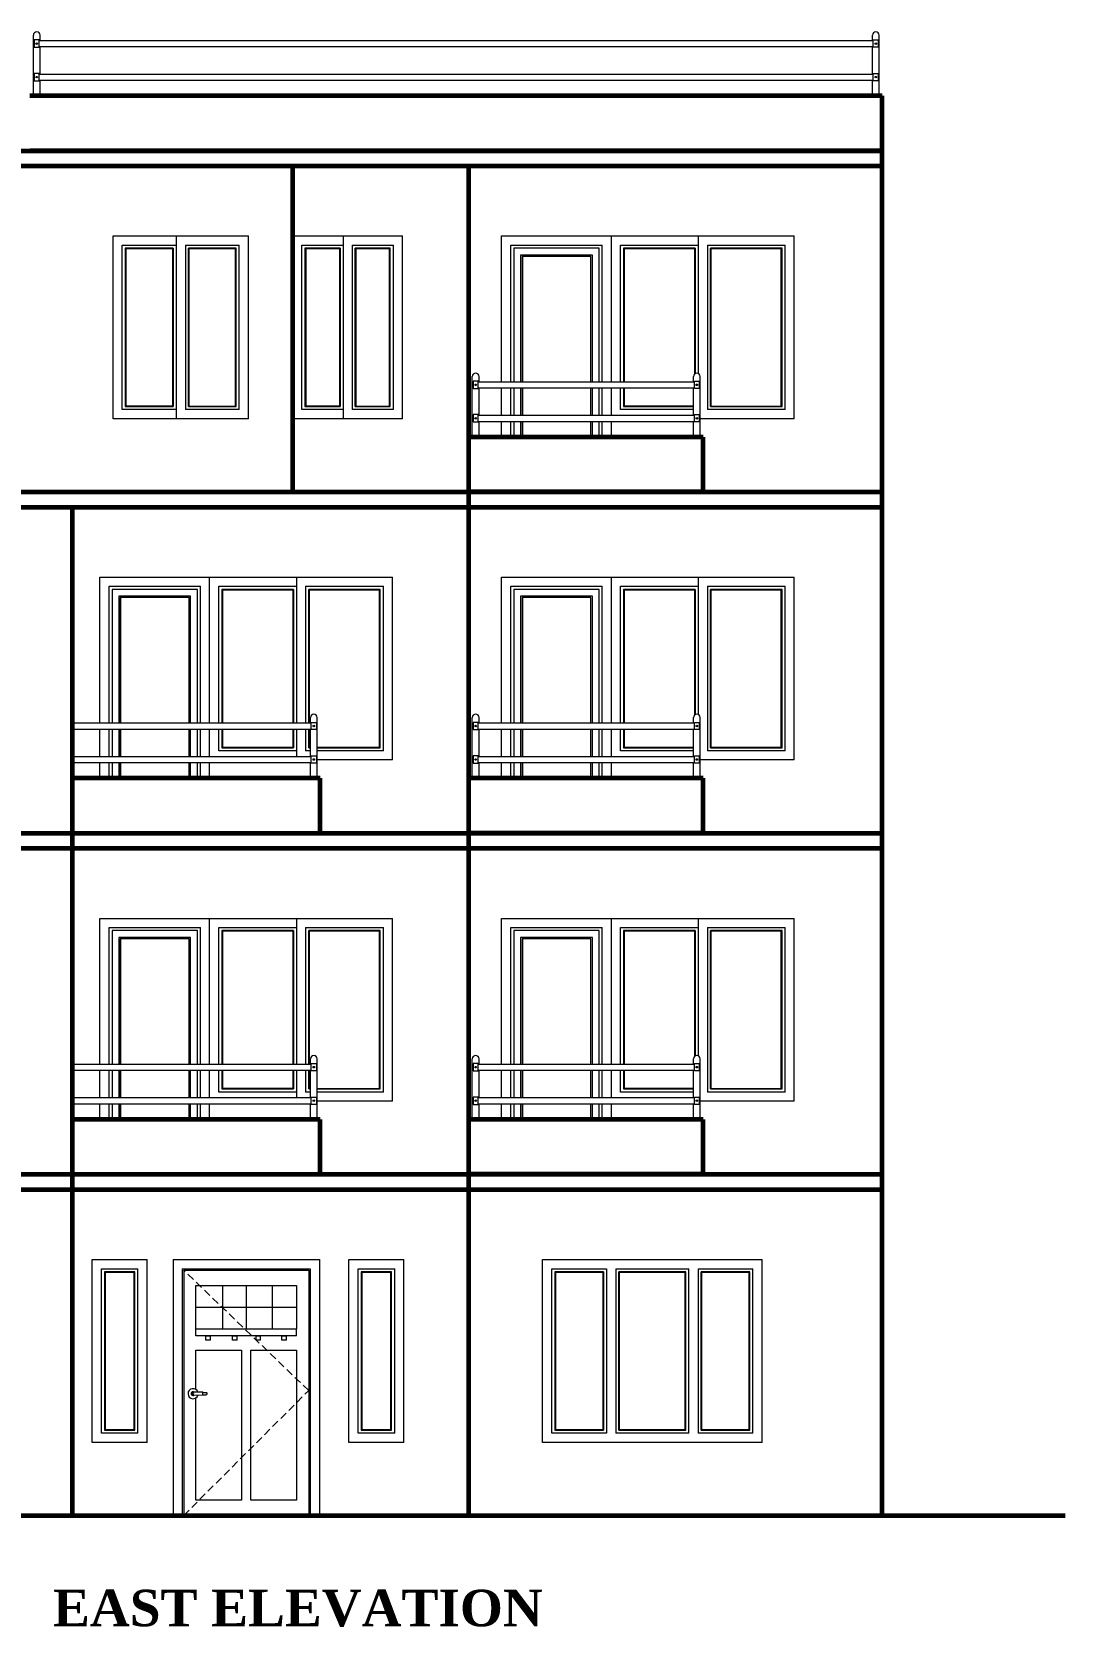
# Model space of a CAD drawing. Header units: inches. Extents: x -4737 to 13205, y 2479 to 13285.
# Drawn here: x -1985 to -1646, y 9848 to 10371 of the extents above; entities that cross this region are included whole.
import ezdxf

# ---------------------------------------------------------------- set-up
doc = ezdxf.new("R2010")
doc.units = ezdxf.units.IN
doc.header["$MEASUREMENT"] = 0
doc.linetypes.add('HIDDEN2', pattern=[0.1875, 0.125, -0.0625])
for name, color, linetype, lineweight in [('ns_DOOR', 31, 'Continuous', 15), ('ns_RAILING', 191, 'Continuous', 15), ('ns_TEXT', 7, 'Continuous', 13), ('ns_WALL', 21, 'Continuous', 60), ('ns_WINDOW', 151, 'Continuous', 15)]:
    doc.layers.add(name, color=color, linetype=linetype, lineweight=lineweight)
doc.layers.add('ns_FADED', color=252, linetype='Continuous', lineweight=13, transparency=0.35)
doc.styles.get("Standard").update_dxf_attribs({"font": 'arial.ttf'})

# ---------------------------------------------------------------- blocks, each defined once
blk = doc.blocks.new('*U47')
at = {"layer": 'ns_DOOR'}
for p, q in [((0, 84), (0, 0)), ((0, 84), (48, 84)), ((48, 84), (48, 0)), ((3, 81), (3, 0)), ((3, 81), (45, 81)), ((3.5, 80.5), (3.5, 0)), ((3.5, 80.5), (44.5, 80.5)), ((44.5, 80.5), (44.5, 0)), ((45, 81), (45, 0)), ((7.5, 75.5), (40.5, 75.5)), ((7.5, 61.24), (7.5, 75.5)), ((16.25, 75.5), (16.25, 61.24)), ((24, 75.5), (24, 61.24)), ((32.5, 75.5), (32.5, 61.24)), ((40.5, 75.5), (40.5, 61.24)), ((7.5, 68.37), (40.5, 68.37)), ((7.5, 61.24), (40.5, 61.24)), ((7.5, 59), (7.5, 61.24)), ((40.5, 59), (7.5, 59)), ((10.75, 59), (12.25, 59)), ((10.75, 57.5), (10.75, 59)), ((12.25, 57.5), (12.25, 59)), ((19.5, 59), (21, 59)), ((19.5, 57.5), (19.5, 59)), ((21, 57.5), (21, 59)), ((27.25, 59), (28.75, 59)), ((27.25, 57.5), (27.25, 59)), ((28.75, 57.5), (28.75, 59)), ((35.75, 59), (37.25, 59)), ((35.75, 57.5), (35.75, 59)), ((37.25, 57.5), (37.25, 59)), ((40.5, 59), (40.5, 61.24)), ((7.5, 54.25), (22.5, 54.25)), ((7.5, 41.36), (7.5, 54.25)), ((12.25, 57.5), (10.75, 57.5)), ((21, 57.5), (19.5, 57.5)), ((22.5, 54.25), (22.5, 5)), ((25.5, 5), (25.5, 54.25)), ((25.5, 54.25), (40.5, 54.25)), ((28.75, 57.5), (27.25, 57.5)), ((37.25, 57.5), (35.75, 57.5)), ((40.5, 54.25), (40.5, 5)), ((7.5, 5), (7.5, 38.59)), ((48, 0), (0, 0)), ((22.5, 5), (7.5, 5)), ((40.5, 5), (25.5, 5))]:
    blk.add_line(p, q, dxfattribs=at)
at = {"layer": 'ns_FADED', "linetype": 'HIDDEN2', "lineweight": 9, "ltscale": 20}
for p, q in [((44.5, 41), (3.5, 80.5)), ((3.5, 0), (44.5, 41))]:
    blk.add_line(p, q, dxfattribs=at)
at = {"layer": 'ns_FADED'}
for p, q in [((9.75, 40.43), (6.56, 40.51)), ((9.75, 40.43), (6.56, 40.51)), ((6.56, 39.49), (9.75, 39.57)), ((9.75, 39.57), (9.75, 40.43)), ((9.75, 39.57), (9.75, 40.43)), ((9.75, 39.57), (9.75, 40.43)), ((11.05, 40.31), (11.05, 39.69)), ((11.05, 40.31), (11.05, 39.69))]:
    blk.add_line(p, q, dxfattribs=at)
for centre, radius, start, end in [((6.58, 39.98), 1.66, 17.2345, 344.5502), ((6.58, 39.98), 1.66, 17.2345, 344.5502), ((6.56, 40), 0.61, 55.4909, 304.5091), ((6.56, 40), 0.61, 55.4909, 304.5091), ((6.56, 40), 0.512, 90, 270), ((6.56, 40), 0.512, 90, 270), ((6.56, 40), 0.3, 90, 174.7657), ((6.56, 40), 0.3, 90, 174.7657), ((6.56, 40), 0.3, 174.7657, 191.6088), ((6.56, 40), 0.3, 174.7657, 270), ((6.56, 40), 0.3, 191.6088, 270), ((6.56, 40), 0.3, 0, 90), ((6.56, 40), 0.3, 0, 90), ((6.56, 40), 0.3, 270, 0), ((6.56, 40), 0.3, 270, 0)]:
    blk.add_arc(centre, radius, start, end, dxfattribs=at)
for points, knots in [([(9.75, 40.43), (9.84, 40.42), (9.99, 40.42), (10.1, 40.42), (10.18, 40.42), (10.23, 40.41), (10.26, 40.41), (10.28, 40.41), (10.3, 40.41), (10.32, 40.41), (10.34, 40.41), (10.36, 40.4), (10.38, 40.4), (10.42, 40.4), (10.45, 40.39), (10.49, 40.38), (10.54, 40.38), (10.59, 40.37), (10.66, 40.36), (10.76, 40.34), (10.86, 40.33), (10.96, 40.32), (11.02, 40.32), (11.05, 40.31)], [0, 0, 0, 0, 0.03125, 0.0625, 0.078125, 0.09375, 0.109375, 0.125, 0.140625, 0.15625, 0.171875, 0.1875, 0.21875, 0.25, 0.3125, 0.375, 0.4375, 0.5, 0.625, 0.75, 0.875, 0.9375, 1, 1, 1, 1]), ([(9.75, 39.57), (9.84, 39.58), (9.95, 39.58), (10.06, 39.58), (10.12, 39.58), (10.17, 39.58), (10.21, 39.58), (10.23, 39.59), (10.24, 39.59), (10.26, 39.59), (10.28, 39.59), (10.3, 39.59), (10.32, 39.59), (10.34, 39.59), (10.36, 39.6), (10.38, 39.6), (10.42, 39.6), (10.45, 39.61), (10.49, 39.62), (10.54, 39.62), (10.58, 39.63), (10.62, 39.64), (10.68, 39.65), (10.79, 39.66), (10.92, 39.68), (11.05, 39.69)], [0, 0, 0, 0, 0.03125, 0.046875, 0.0625, 0.078125, 0.085938, 0.09375, 0.101562, 0.109375, 0.125, 0.140625, 0.15625, 0.171875, 0.1875, 0.21875, 0.25, 0.3125, 0.375, 0.4375, 0.5, 0.5625, 0.625, 0.75, 1, 1, 1, 1])]:
    blk.add_open_spline(points, degree=3, knots=knots, dxfattribs=at)

msp = doc.modelspace()

# ---------------------------------------------------------------- linework, layer by layer
at = {"layer": 'ns_DOOR'}
for p, q in [((-1830.87, 10256.56), (-1830.87, 10304.41)), ((-1830.87, 10304.41), (-1794.87, 10304.41)), ((-1827.87, 10256.56), (-1827.87, 10301.41)), ((-1827.87, 10301.41), (-1797.87, 10301.41)), ((-1798.87, 10300.41), (-1826.87, 10300.41)), ((-1826.87, 10300.41), (-1826.87, 10256.56)), ((-1798.87, 10256.56), (-1798.87, 10300.41)), ((-1797.87, 10256.56), (-1797.87, 10301.41)), ((-1794.87, 10256.56), (-1794.87, 10304.41)), ((-1801.11, 10298.17), (-1824.64, 10298.17)), ((-1824.64, 10298.17), (-1824.64, 10256.56)), ((-1824.64, 10296.59), (-1824.64, 10274.35)), ((-1801.58, 10297.7), (-1824.17, 10297.7)), ((-1824.17, 10297.7), (-1824.17, 10256.56)), ((-1824.05, 10297.58), (-1824.05, 10256.56)), ((-1801.58, 10256.56), (-1801.58, 10297.7)), ((-1801.11, 10256.56), (-1801.11, 10298.17)), ((-1830.87, 10245.57), (-1830.87, 10254.56)), ((-1827.87, 10245.57), (-1827.87, 10254.56)), ((-1826.87, 10254.56), (-1826.87, 10245.57)), ((-1824.64, 10254.56), (-1824.64, 10245.57)), ((-1824.17, 10254.56), (-1824.17, 10245.57)), ((-1824.05, 10254.56), (-1824.05, 10245.57)), ((-1801.58, 10245.57), (-1801.58, 10254.56)), ((-1801.11, 10245.57), (-1801.11, 10254.56)), ((-1798.87, 10245.57), (-1798.87, 10254.56)), ((-1797.87, 10245.57), (-1797.87, 10254.56)), ((-1794.87, 10245.57), (-1794.87, 10254.56)), ((-1830.87, 10238.41), (-1830.87, 10243.57)), ((-1827.87, 10238.41), (-1827.87, 10243.57)), ((-1826.87, 10243.57), (-1826.87, 10238.41)), ((-1824.64, 10243.57), (-1824.64, 10238.41)), ((-1824.17, 10243.57), (-1824.17, 10238.41)), ((-1824.05, 10243.57), (-1824.05, 10238.41)), ((-1801.58, 10238.41), (-1801.58, 10243.57)), ((-1801.11, 10238.41), (-1801.11, 10243.57)), ((-1798.87, 10238.41), (-1798.87, 10243.57)), ((-1797.87, 10238.41), (-1797.87, 10243.57)), ((-1794.87, 10238.41), (-1794.87, 10243.57)), ((-1962.67, 10144.56), (-1962.67, 10192.41)), ((-1962.67, 10192.41), (-1926.67, 10192.41)), ((-1926.67, 10144.56), (-1926.67, 10192.41)), ((-1830.87, 10144.56), (-1830.87, 10192.41)), ((-1830.87, 10192.41), (-1794.87, 10192.41)), ((-1794.87, 10144.56), (-1794.87, 10192.41)), ((-1959.67, 10144.56), (-1959.67, 10189.41)), ((-1959.67, 10189.41), (-1929.67, 10189.41)), ((-1930.67, 10188.41), (-1958.67, 10188.41)), ((-1958.67, 10188.41), (-1958.67, 10144.56)), ((-1932.91, 10186.17), (-1956.44, 10186.17)), ((-1956.44, 10186.17), (-1956.44, 10144.56)), ((-1933.38, 10185.7), (-1955.97, 10185.7)), ((-1955.97, 10185.7), (-1955.97, 10144.56)), ((-1955.85, 10185.58), (-1955.85, 10144.56)), ((-1933.38, 10144.56), (-1933.38, 10185.7)), ((-1932.91, 10144.56), (-1932.91, 10186.17)), ((-1930.67, 10144.56), (-1930.67, 10188.41)), ((-1929.67, 10144.56), (-1929.67, 10189.41)), ((-1827.87, 10144.56), (-1827.87, 10189.41)), ((-1827.87, 10189.41), (-1797.87, 10189.41)), ((-1798.87, 10188.41), (-1826.87, 10188.41)), ((-1826.87, 10188.41), (-1826.87, 10144.56)), ((-1801.11, 10186.17), (-1824.64, 10186.17)), ((-1824.64, 10186.17), (-1824.64, 10144.56)), ((-1801.58, 10185.7), (-1824.17, 10185.7)), ((-1824.17, 10185.7), (-1824.17, 10144.56)), ((-1824.05, 10185.58), (-1824.05, 10144.56)), ((-1801.58, 10144.56), (-1801.58, 10185.7)), ((-1801.11, 10144.56), (-1801.11, 10186.17)), ((-1798.87, 10144.56), (-1798.87, 10188.41)), ((-1797.87, 10144.56), (-1797.87, 10189.41)), ((-1956.44, 10184.59), (-1956.44, 10162.35)), ((-1824.64, 10184.59), (-1824.64, 10162.35)), ((-1962.67, 10133.57), (-1962.67, 10142.56)), ((-1959.67, 10133.57), (-1959.67, 10142.56)), ((-1958.67, 10142.56), (-1958.67, 10133.57)), ((-1956.44, 10142.56), (-1956.44, 10133.57)), ((-1955.97, 10142.56), (-1955.97, 10133.57)), ((-1955.85, 10142.56), (-1955.85, 10133.57)), ((-1933.38, 10133.57), (-1933.38, 10142.56)), ((-1932.91, 10133.57), (-1932.91, 10142.56)), ((-1930.67, 10133.57), (-1930.67, 10142.56)), ((-1929.67, 10133.57), (-1929.67, 10142.56)), ((-1926.67, 10133.57), (-1926.67, 10142.56)), ((-1830.87, 10133.57), (-1830.87, 10142.56)), ((-1827.87, 10133.57), (-1827.87, 10142.56)), ((-1826.87, 10142.56), (-1826.87, 10133.57)), ((-1824.64, 10142.56), (-1824.64, 10133.57)), ((-1824.17, 10142.56), (-1824.17, 10133.57)), ((-1824.05, 10142.56), (-1824.05, 10133.57)), ((-1801.58, 10133.57), (-1801.58, 10142.56)), ((-1801.11, 10133.57), (-1801.11, 10142.56)), ((-1798.87, 10133.57), (-1798.87, 10142.56)), ((-1797.87, 10133.57), (-1797.87, 10142.56)), ((-1794.87, 10133.57), (-1794.87, 10142.56)), ((-1962.67, 10126.41), (-1962.67, 10131.57)), ((-1959.67, 10126.41), (-1959.67, 10131.57)), ((-1958.67, 10131.57), (-1958.67, 10126.41)), ((-1956.44, 10131.57), (-1956.44, 10126.41)), ((-1955.97, 10131.57), (-1955.97, 10126.41)), ((-1955.85, 10131.57), (-1955.85, 10126.41)), ((-1933.38, 10126.41), (-1933.38, 10131.57)), ((-1932.91, 10126.41), (-1932.91, 10131.57)), ((-1930.67, 10126.41), (-1930.67, 10131.57)), ((-1929.67, 10126.41), (-1929.67, 10131.57)), ((-1926.67, 10126.41), (-1926.67, 10131.57)), ((-1830.87, 10126.41), (-1830.87, 10131.57)), ((-1827.87, 10126.41), (-1827.87, 10131.57)), ((-1826.87, 10131.57), (-1826.87, 10126.41)), ((-1824.64, 10131.57), (-1824.64, 10126.41)), ((-1824.17, 10131.57), (-1824.17, 10126.41)), ((-1824.05, 10131.57), (-1824.05, 10126.41)), ((-1801.58, 10126.41), (-1801.58, 10131.57)), ((-1801.11, 10126.41), (-1801.11, 10131.57)), ((-1798.87, 10126.41), (-1798.87, 10131.57)), ((-1797.87, 10126.41), (-1797.87, 10131.57)), ((-1794.87, 10126.41), (-1794.87, 10131.57)), ((-1962.67, 10032.56), (-1962.67, 10080.41)), ((-1962.67, 10080.41), (-1926.67, 10080.41)), ((-1926.67, 10032.56), (-1926.67, 10080.41)), ((-1830.87, 10032.56), (-1830.87, 10080.41)), ((-1830.87, 10080.41), (-1794.87, 10080.41)), ((-1794.87, 10032.56), (-1794.87, 10080.41)), ((-1959.67, 10032.56), (-1959.67, 10077.41)), ((-1959.67, 10077.41), (-1929.67, 10077.41)), ((-1930.67, 10076.41), (-1958.67, 10076.41)), ((-1958.67, 10076.41), (-1958.67, 10032.56)), ((-1930.67, 10032.56), (-1930.67, 10076.41)), ((-1929.67, 10032.56), (-1929.67, 10077.41)), ((-1827.87, 10032.56), (-1827.87, 10077.41)), ((-1827.87, 10077.41), (-1797.87, 10077.41)), ((-1798.87, 10076.41), (-1826.87, 10076.41)), ((-1826.87, 10076.41), (-1826.87, 10032.56)), ((-1798.87, 10032.56), (-1798.87, 10076.41)), ((-1797.87, 10032.56), (-1797.87, 10077.41)), ((-1932.91, 10074.17), (-1956.44, 10074.17)), ((-1956.44, 10074.17), (-1956.44, 10032.56)), ((-1956.44, 10072.59), (-1956.44, 10050.35)), ((-1933.38, 10073.7), (-1955.97, 10073.7)), ((-1955.97, 10073.7), (-1955.97, 10032.56)), ((-1955.85, 10073.58), (-1955.85, 10032.56)), ((-1933.38, 10032.56), (-1933.38, 10073.7)), ((-1932.91, 10032.56), (-1932.91, 10074.17)), ((-1801.11, 10074.17), (-1824.64, 10074.17)), ((-1824.64, 10074.17), (-1824.64, 10032.56)), ((-1824.64, 10072.59), (-1824.64, 10050.35)), ((-1801.58, 10073.7), (-1824.17, 10073.7)), ((-1824.17, 10073.7), (-1824.17, 10032.56)), ((-1824.05, 10073.58), (-1824.05, 10032.56)), ((-1801.58, 10032.56), (-1801.58, 10073.7)), ((-1801.11, 10032.56), (-1801.11, 10074.17)), ((-1962.67, 10021.57), (-1962.67, 10030.56)), ((-1959.67, 10021.57), (-1959.67, 10030.56)), ((-1958.67, 10030.56), (-1958.67, 10021.57)), ((-1956.44, 10030.56), (-1956.44, 10021.57)), ((-1955.97, 10030.56), (-1955.97, 10021.57)), ((-1955.85, 10030.56), (-1955.85, 10021.57)), ((-1933.38, 10021.57), (-1933.38, 10030.56)), ((-1932.91, 10021.57), (-1932.91, 10030.56)), ((-1930.67, 10021.57), (-1930.67, 10030.56)), ((-1929.67, 10021.57), (-1929.67, 10030.56)), ((-1926.67, 10021.57), (-1926.67, 10030.56)), ((-1830.87, 10021.57), (-1830.87, 10030.56)), ((-1827.87, 10021.57), (-1827.87, 10030.56)), ((-1826.87, 10030.56), (-1826.87, 10021.57)), ((-1824.64, 10030.56), (-1824.64, 10021.57)), ((-1824.17, 10030.56), (-1824.17, 10021.57)), ((-1824.05, 10030.56), (-1824.05, 10021.57)), ((-1801.58, 10021.57), (-1801.58, 10030.56)), ((-1801.11, 10021.57), (-1801.11, 10030.56)), ((-1798.87, 10021.57), (-1798.87, 10030.56)), ((-1797.87, 10021.57), (-1797.87, 10030.56)), ((-1794.87, 10021.57), (-1794.87, 10030.56)), ((-1962.67, 10014.41), (-1962.67, 10019.57)), ((-1959.67, 10014.41), (-1959.67, 10019.57)), ((-1958.67, 10019.57), (-1958.67, 10014.41)), ((-1956.44, 10019.57), (-1956.44, 10014.41)), ((-1955.97, 10019.57), (-1955.97, 10014.41)), ((-1955.85, 10019.57), (-1955.85, 10014.41)), ((-1933.38, 10014.41), (-1933.38, 10019.57)), ((-1932.91, 10014.41), (-1932.91, 10019.57)), ((-1930.67, 10014.41), (-1930.67, 10019.57)), ((-1929.67, 10014.41), (-1929.67, 10019.57)), ((-1926.67, 10014.41), (-1926.67, 10019.57)), ((-1830.87, 10014.41), (-1830.87, 10019.57)), ((-1827.87, 10014.41), (-1827.87, 10019.57)), ((-1826.87, 10019.57), (-1826.87, 10014.41)), ((-1824.64, 10019.57), (-1824.64, 10014.41)), ((-1824.17, 10019.57), (-1824.17, 10014.41)), ((-1824.05, 10019.57), (-1824.05, 10014.41)), ((-1801.58, 10014.41), (-1801.58, 10019.57)), ((-1801.11, 10014.41), (-1801.11, 10019.57)), ((-1798.87, 10014.41), (-1798.87, 10019.57)), ((-1797.87, 10014.41), (-1797.87, 10019.57)), ((-1794.87, 10014.41), (-1794.87, 10019.57))]:
    msp.add_line(p, q, dxfattribs=at)
at = {"layer": 'ns_RAILING'}
for p, q in [((-1984.48, 10350.41), (-1984.48, 10370.31)), ((-1982.55, 10368.56), (-1708.95, 10368.56)), ((-1982.28, 10368.56), (-1982.28, 10370.31)), ((-1709.22, 10368.56), (-1709.22, 10370.31)), ((-1707.02, 10350.41), (-1707.02, 10370.31)), ((-1982.55, 10366.56), (-1708.95, 10366.56)), ((-1982.28, 10357.57), (-1982.28, 10366.56)), ((-1709.22, 10357.57), (-1709.22, 10366.56)), ((-1982.55, 10357.57), (-1708.95, 10357.57)), ((-1982.55, 10355.57), (-1708.95, 10355.57)), ((-1982.28, 10350.41), (-1982.28, 10355.57)), ((-1709.22, 10350.41), (-1709.22, 10355.57)), ((-1840.48, 10238.41), (-1840.48, 10258.31)), ((-1838.28, 10256.56), (-1838.28, 10258.31)), ((-1767.93, 10256.56), (-1767.93, 10258.31)), ((-1765.73, 10238.41), (-1765.73, 10258.31)), ((-1838.55, 10256.56), (-1767.65, 10256.56)), ((-1838.55, 10254.56), (-1767.65, 10254.56)), ((-1838.28, 10245.57), (-1838.28, 10254.56)), ((-1767.93, 10245.57), (-1767.93, 10254.56)), ((-1838.55, 10245.57), (-1767.65, 10245.57)), ((-1838.55, 10243.57), (-1767.65, 10243.57)), ((-1838.28, 10238.41), (-1838.28, 10243.57)), ((-1767.93, 10238.41), (-1767.93, 10243.57)), ((-1971.67, 10144.56), (-1893.3, 10144.56)), ((-1893.58, 10144.56), (-1893.58, 10146.31)), ((-1891.38, 10126.41), (-1891.38, 10146.31)), ((-1840.48, 10126.41), (-1840.48, 10146.31)), ((-1838.55, 10144.56), (-1767.65, 10144.56)), ((-1838.28, 10144.56), (-1838.28, 10146.31)), ((-1767.93, 10144.56), (-1767.93, 10146.31)), ((-1765.73, 10126.41), (-1765.73, 10146.31)), ((-1971.67, 10142.56), (-1893.3, 10142.56)), ((-1893.58, 10133.57), (-1893.58, 10142.56)), ((-1838.55, 10142.56), (-1767.65, 10142.56)), ((-1838.28, 10133.57), (-1838.28, 10142.56)), ((-1767.93, 10133.57), (-1767.93, 10142.56)), ((-1971.67, 10133.57), (-1893.3, 10133.57)), ((-1838.55, 10133.57), (-1767.65, 10133.57)), ((-1971.67, 10131.57), (-1893.3, 10131.57)), ((-1893.58, 10126.41), (-1893.58, 10131.57)), ((-1838.55, 10131.57), (-1767.65, 10131.57)), ((-1838.28, 10126.41), (-1838.28, 10131.57)), ((-1767.93, 10126.41), (-1767.93, 10131.57)), ((-1893.58, 10032.56), (-1893.58, 10034.31)), ((-1891.38, 10014.41), (-1891.38, 10034.31)), ((-1840.48, 10014.41), (-1840.48, 10034.31)), ((-1838.28, 10032.56), (-1838.28, 10034.31)), ((-1767.93, 10032.56), (-1767.93, 10034.31)), ((-1765.73, 10014.41), (-1765.73, 10034.31)), ((-1971.67, 10032.56), (-1893.3, 10032.56)), ((-1971.67, 10030.56), (-1893.3, 10030.56)), ((-1893.58, 10021.57), (-1893.58, 10030.56)), ((-1838.55, 10032.56), (-1767.65, 10032.56)), ((-1838.55, 10030.56), (-1767.65, 10030.56)), ((-1838.28, 10021.57), (-1838.28, 10030.56)), ((-1767.93, 10021.57), (-1767.93, 10030.56)), ((-1971.67, 10021.57), (-1893.3, 10021.57)), ((-1971.67, 10019.57), (-1893.3, 10019.57)), ((-1893.58, 10014.41), (-1893.58, 10019.57)), ((-1838.55, 10021.57), (-1767.65, 10021.57)), ((-1838.55, 10019.57), (-1767.65, 10019.57)), ((-1838.28, 10014.41), (-1838.28, 10019.57)), ((-1767.93, 10014.41), (-1767.93, 10019.57))]:
    msp.add_line(p, q, dxfattribs=at)
for points in [[(-1983.38, 10368.76), (-1984.2, 10368.76), (-1984.2, 10366.36), (-1983.38, 10366.36)], [(-1983.38, 10366.36), (-1982.55, 10366.36), (-1982.55, 10368.76), (-1983.38, 10368.76)], [(-1708.12, 10366.36), (-1708.95, 10366.36), (-1708.95, 10368.76), (-1708.12, 10368.76)], [(-1708.12, 10368.76), (-1707.3, 10368.76), (-1707.3, 10366.36), (-1708.12, 10366.36)], [(-1983.38, 10357.77), (-1984.2, 10357.77), (-1984.2, 10355.37), (-1983.38, 10355.37)], [(-1983.38, 10355.37), (-1982.55, 10355.37), (-1982.55, 10357.77), (-1983.38, 10357.77)], [(-1708.12, 10355.37), (-1708.95, 10355.37), (-1708.95, 10357.77), (-1708.12, 10357.77)], [(-1708.12, 10357.77), (-1707.3, 10357.77), (-1707.3, 10355.37), (-1708.12, 10355.37)], [(-1839.38, 10256.76), (-1840.2, 10256.76), (-1840.2, 10254.36), (-1839.38, 10254.36)], [(-1839.38, 10254.36), (-1838.55, 10254.36), (-1838.55, 10256.76), (-1839.38, 10256.76)], [(-1766.83, 10254.36), (-1767.65, 10254.36), (-1767.65, 10256.76), (-1766.83, 10256.76)], [(-1766.83, 10256.76), (-1766.01, 10256.76), (-1766.01, 10254.36), (-1766.83, 10254.36)], [(-1839.38, 10245.77), (-1840.2, 10245.77), (-1840.2, 10243.37), (-1839.38, 10243.37)], [(-1839.38, 10243.37), (-1838.55, 10243.37), (-1838.55, 10245.77), (-1839.38, 10245.77)], [(-1766.83, 10243.37), (-1767.65, 10243.37), (-1767.65, 10245.77), (-1766.83, 10245.77)], [(-1766.83, 10245.77), (-1766.01, 10245.77), (-1766.01, 10243.37), (-1766.83, 10243.37)], [(-1892.48, 10142.36), (-1893.3, 10142.36), (-1893.3, 10144.76), (-1892.48, 10144.76)], [(-1892.48, 10144.76), (-1891.65, 10144.76), (-1891.65, 10142.36), (-1892.48, 10142.36)], [(-1839.38, 10144.76), (-1840.2, 10144.76), (-1840.2, 10142.36), (-1839.38, 10142.36)], [(-1839.38, 10142.36), (-1838.55, 10142.36), (-1838.55, 10144.76), (-1839.38, 10144.76)], [(-1766.83, 10142.36), (-1767.65, 10142.36), (-1767.65, 10144.76), (-1766.83, 10144.76)], [(-1766.83, 10144.76), (-1766.01, 10144.76), (-1766.01, 10142.36), (-1766.83, 10142.36)], [(-1892.48, 10131.37), (-1893.3, 10131.37), (-1893.3, 10133.77), (-1892.48, 10133.77)], [(-1892.48, 10133.77), (-1891.65, 10133.77), (-1891.65, 10131.37), (-1892.48, 10131.37)], [(-1839.38, 10133.77), (-1840.2, 10133.77), (-1840.2, 10131.37), (-1839.38, 10131.37)], [(-1839.38, 10131.37), (-1838.55, 10131.37), (-1838.55, 10133.77), (-1839.38, 10133.77)], [(-1766.83, 10131.37), (-1767.65, 10131.37), (-1767.65, 10133.77), (-1766.83, 10133.77)], [(-1766.83, 10133.77), (-1766.01, 10133.77), (-1766.01, 10131.37), (-1766.83, 10131.37)], [(-1892.48, 10030.36), (-1893.3, 10030.36), (-1893.3, 10032.76), (-1892.48, 10032.76)], [(-1892.48, 10032.76), (-1891.65, 10032.76), (-1891.65, 10030.36), (-1892.48, 10030.36)], [(-1839.38, 10032.76), (-1840.2, 10032.76), (-1840.2, 10030.36), (-1839.38, 10030.36)], [(-1839.38, 10030.36), (-1838.55, 10030.36), (-1838.55, 10032.76), (-1839.38, 10032.76)], [(-1766.83, 10030.36), (-1767.65, 10030.36), (-1767.65, 10032.76), (-1766.83, 10032.76)], [(-1766.83, 10032.76), (-1766.01, 10032.76), (-1766.01, 10030.36), (-1766.83, 10030.36)], [(-1892.48, 10019.37), (-1893.3, 10019.37), (-1893.3, 10021.77), (-1892.48, 10021.77)], [(-1892.48, 10021.77), (-1891.65, 10021.77), (-1891.65, 10019.37), (-1892.48, 10019.37)], [(-1839.38, 10021.77), (-1840.2, 10021.77), (-1840.2, 10019.37), (-1839.38, 10019.37)], [(-1839.38, 10019.37), (-1838.55, 10019.37), (-1838.55, 10021.77), (-1839.38, 10021.77)], [(-1766.83, 10019.37), (-1767.65, 10019.37), (-1767.65, 10021.77), (-1766.83, 10021.77)], [(-1766.83, 10021.77), (-1766.01, 10021.77), (-1766.01, 10019.37), (-1766.83, 10019.37)]]:
    msp.add_lwpolyline(points, dxfattribs=at)
for centre in [(-1983.38, 10367.56), (-1708.12, 10367.56), (-1983.38, 10356.57), (-1708.12, 10356.57), (-1839.38, 10255.56), (-1766.83, 10255.56), (-1839.38, 10244.57), (-1766.83, 10244.57), (-1892.48, 10143.56), (-1839.38, 10143.56), (-1766.83, 10143.56), (-1892.48, 10132.57), (-1839.38, 10132.57), (-1766.83, 10132.57), (-1892.48, 10031.56), (-1839.38, 10031.56), (-1766.83, 10031.56), (-1892.48, 10020.57), (-1839.38, 10020.57), (-1766.83, 10020.57)]:
    msp.add_circle(centre, 0.25, dxfattribs=at)
for centre, start in [((-1983.38, 10370.31), 360), ((-1708.12, 10370.31), 0), ((-1839.38, 10258.31), 360), ((-1766.83, 10258.31), 0), ((-1892.48, 10146.31), 0), ((-1839.38, 10146.31), 360), ((-1766.83, 10146.31), 0), ((-1892.48, 10034.31), 0), ((-1839.38, 10034.31), 360), ((-1766.83, 10034.31), 0)]:
    msp.add_arc(centre, 1.1, start, 180, dxfattribs=at)
at = {"layer": 'ns_WALL'}
for p, q in [((-1706.02, 10350.41), (-1985.67, 10350.41)), ((-1706.02, 9884.41), (-1706.02, 10350.41)), ((-1706.02, 10332.41), (-1706.02, 10350.41)), ((-2068.67, 10332.41), (-1706.02, 10332.41)), ((-1706.02, 10332.41), (-1985.55, 10332.41)), ((-2068.67, 10327.41), (-1706.02, 10327.41)), ((-1899.38, 10220.41), (-1899.38, 10327.41)), ((-1841.67, 9884.41), (-1841.67, 10327.41)), ((-1841.67, 10220.41), (-1841.67, 10238.41)), ((-1764.73, 10238.41), (-1841.67, 10238.41)), ((-1764.73, 10220.41), (-1764.73, 10238.41)), ((-2114.67, 10220.41), (-1706.02, 10220.41)), ((-1764.73, 10220.41), (-1841.67, 10220.41)), ((-2114.67, 10215.41), (-1706.02, 10215.41)), ((-1971.67, 9884.41), (-1971.67, 10215.41)), ((-1890.38, 10126.41), (-1971.67, 10126.41)), ((-1890.38, 10108.41), (-1890.38, 10126.41)), ((-1841.67, 10108.41), (-1841.67, 10126.41)), ((-1764.73, 10126.41), (-1841.67, 10126.41)), ((-1764.73, 10108.41), (-1764.73, 10126.41)), ((-2114.67, 10108.41), (-1706.02, 10108.41)), ((-1764.73, 10108.41), (-1841.67, 10108.41)), ((-2114.67, 10103.41), (-1706.02, 10103.41)), ((-1890.38, 10014.41), (-1971.67, 10014.41)), ((-1890.38, 9996.41), (-1890.38, 10014.41)), ((-1841.67, 9996.41), (-1841.67, 10014.41)), ((-1764.73, 10014.41), (-1841.67, 10014.41)), ((-1764.73, 9996.41), (-1764.73, 10014.41)), ((-2114.67, 9996.41), (-1706.02, 9996.41)), ((-1764.73, 9996.41), (-1841.67, 9996.41)), ((-2114.67, 9991.41), (-1706.02, 9991.41)), ((-2174.67, 9884.41), (-1646.02, 9884.41))]:
    msp.add_line(p, q, dxfattribs=at)
at = {"layer": 'ns_WINDOW'}
for p, q in [((-1958.35, 10244.41), (-1958.35, 10304.41)), ((-1958.35, 10304.41), (-1913.92, 10304.41)), ((-1955.35, 10247.41), (-1955.35, 10301.41)), ((-1955.35, 10301.41), (-1937.63, 10301.41)), ((-1938.63, 10300.41), (-1954.35, 10300.41)), ((-1954.35, 10300.41), (-1954.35, 10248.41)), ((-1938.87, 10300.17), (-1954.11, 10300.17)), ((-1954.11, 10300.17), (-1954.11, 10248.64)), ((-1938.87, 10300.17), (-1938.87, 10248.64)), ((-1938.63, 10300.41), (-1938.63, 10248.41)), ((-1937.63, 10304.41), (-1937.63, 10244.41)), ((-1934.63, 10301.41), (-1916.92, 10301.41)), ((-1934.63, 10301.41), (-1934.63, 10247.41)), ((-1917.92, 10300.41), (-1933.63, 10300.41)), ((-1933.63, 10248.41), (-1933.63, 10300.41)), ((-1918.15, 10300.17), (-1933.4, 10300.17)), ((-1933.4, 10248.58), (-1933.4, 10300.17)), ((-1918.15, 10248.58), (-1918.15, 10300.17)), ((-1917.92, 10248.41), (-1917.92, 10300.41)), ((-1916.92, 10247.41), (-1916.92, 10301.41)), ((-1913.92, 10244.41), (-1913.92, 10304.41)), ((-1899.38, 10244.41), (-1899.38, 10304.41)), ((-1899.38, 10304.41), (-1863.38, 10304.41)), ((-1896.38, 10247.41), (-1896.38, 10301.41)), ((-1896.38, 10301.41), (-1882.88, 10301.41)), ((-1883.88, 10300.41), (-1895.38, 10300.41)), ((-1895.38, 10300.41), (-1895.38, 10248.41)), ((-1884.11, 10300.17), (-1895.14, 10300.17)), ((-1895.14, 10300.17), (-1895.14, 10248.64)), ((-1884.11, 10300.17), (-1884.11, 10248.64)), ((-1883.88, 10300.41), (-1883.88, 10248.41)), ((-1882.88, 10304.41), (-1882.88, 10244.41)), ((-1879.88, 10301.41), (-1866.38, 10301.41)), ((-1879.88, 10301.41), (-1879.88, 10247.41)), ((-1867.38, 10300.41), (-1878.88, 10300.41)), ((-1878.88, 10248.41), (-1878.88, 10300.41)), ((-1867.61, 10300.17), (-1878.64, 10300.17)), ((-1878.64, 10248.58), (-1878.64, 10300.17)), ((-1867.61, 10248.58), (-1867.61, 10300.17)), ((-1867.38, 10248.41), (-1867.38, 10300.41)), ((-1866.38, 10247.41), (-1866.38, 10301.41)), ((-1863.38, 10244.41), (-1863.38, 10304.41)), ((-1794.87, 10256.56), (-1794.87, 10304.41)), ((-1794.87, 10304.41), (-1734.87, 10304.41)), ((-1791.87, 10256.56), (-1791.87, 10301.41)), ((-1791.87, 10301.41), (-1766.37, 10301.41)), ((-1767.37, 10300.41), (-1790.87, 10300.41)), ((-1790.87, 10300.41), (-1790.87, 10256.56)), ((-1767.61, 10300.17), (-1790.64, 10300.17)), ((-1790.64, 10300.17), (-1790.64, 10256.56)), ((-1767.61, 10300.17), (-1767.61, 10259.08)), ((-1767.37, 10300.41), (-1767.37, 10259.26)), ((-1766.37, 10304.41), (-1766.37, 10259.31)), ((-1763.37, 10301.41), (-1737.87, 10301.41)), ((-1763.37, 10301.41), (-1763.37, 10247.41)), ((-1738.87, 10300.41), (-1762.37, 10300.41)), ((-1762.37, 10248.41), (-1762.37, 10300.41)), ((-1739.11, 10300.17), (-1762.14, 10300.17)), ((-1762.14, 10248.58), (-1762.14, 10300.17)), ((-1739.11, 10248.58), (-1739.11, 10300.17)), ((-1738.87, 10248.41), (-1738.87, 10300.41)), ((-1737.87, 10247.41), (-1737.87, 10301.41)), ((-1734.87, 10244.41), (-1734.87, 10304.41)), ((-1794.87, 10245.57), (-1794.87, 10254.56)), ((-1791.87, 10247.41), (-1791.87, 10254.56)), ((-1790.87, 10254.56), (-1790.87, 10248.41)), ((-1790.64, 10254.56), (-1790.64, 10248.64)), ((-1954.35, 10248.41), (-1938.63, 10248.41)), ((-1954.11, 10248.64), (-1938.87, 10248.64)), ((-1933.63, 10248.41), (-1917.92, 10248.41)), ((-1933.4, 10248.58), (-1918.15, 10248.58)), ((-1895.38, 10248.41), (-1883.88, 10248.41)), ((-1895.14, 10248.64), (-1884.11, 10248.64)), ((-1878.88, 10248.41), (-1867.38, 10248.41)), ((-1878.64, 10248.58), (-1867.61, 10248.58)), ((-1790.87, 10248.41), (-1767.93, 10248.41)), ((-1790.64, 10248.64), (-1767.93, 10248.64)), ((-1762.37, 10248.41), (-1738.87, 10248.41)), ((-1762.14, 10248.58), (-1739.11, 10248.58)), ((-1913.92, 10244.41), (-1958.35, 10244.41)), ((-1937.63, 10247.41), (-1955.35, 10247.41)), ((-1916.92, 10247.41), (-1934.63, 10247.41)), ((-1863.38, 10244.41), (-1899.38, 10244.41)), ((-1882.88, 10247.41), (-1896.38, 10247.41)), ((-1866.38, 10247.41), (-1879.88, 10247.41)), ((-1767.93, 10247.41), (-1791.87, 10247.41)), ((-1734.87, 10244.41), (-1766.01, 10244.41)), ((-1737.87, 10247.41), (-1763.37, 10247.41)), ((-1926.67, 10144.56), (-1926.67, 10192.41)), ((-1926.67, 10192.41), (-1866.67, 10192.41)), ((-1898.17, 10192.41), (-1898.17, 10144.56)), ((-1866.67, 10132.41), (-1866.67, 10192.41)), ((-1794.87, 10144.56), (-1794.87, 10192.41)), ((-1794.87, 10192.41), (-1734.87, 10192.41)), ((-1766.37, 10192.41), (-1766.37, 10147.31)), ((-1734.87, 10132.41), (-1734.87, 10192.41)), ((-1923.67, 10144.56), (-1923.67, 10189.41)), ((-1923.67, 10189.41), (-1898.17, 10189.41)), ((-1899.17, 10188.41), (-1922.67, 10188.41)), ((-1922.67, 10188.41), (-1922.67, 10144.56)), ((-1899.41, 10188.17), (-1922.44, 10188.17)), ((-1922.44, 10188.17), (-1922.44, 10144.56)), ((-1899.41, 10188.17), (-1899.41, 10144.56)), ((-1899.17, 10188.41), (-1899.17, 10144.56)), ((-1895.17, 10189.41), (-1869.67, 10189.41)), ((-1895.17, 10189.41), (-1895.17, 10144.56)), ((-1870.67, 10188.41), (-1894.17, 10188.41)), ((-1894.17, 10144.56), (-1894.17, 10188.41)), ((-1870.91, 10188.17), (-1893.94, 10188.17)), ((-1893.94, 10144.56), (-1893.94, 10188.17)), ((-1870.91, 10136.58), (-1870.91, 10188.17)), ((-1870.67, 10136.41), (-1870.67, 10188.41)), ((-1869.67, 10135.41), (-1869.67, 10189.41)), ((-1791.87, 10144.56), (-1791.87, 10189.41)), ((-1791.87, 10189.41), (-1766.37, 10189.41)), ((-1767.37, 10188.41), (-1790.87, 10188.41)), ((-1790.87, 10188.41), (-1790.87, 10144.56)), ((-1767.61, 10188.17), (-1790.64, 10188.17)), ((-1790.64, 10188.17), (-1790.64, 10144.56)), ((-1767.61, 10188.17), (-1767.61, 10147.08)), ((-1767.37, 10188.41), (-1767.37, 10147.26)), ((-1763.37, 10189.41), (-1737.87, 10189.41)), ((-1763.37, 10189.41), (-1763.37, 10135.41)), ((-1738.87, 10188.41), (-1762.37, 10188.41)), ((-1762.37, 10136.41), (-1762.37, 10188.41)), ((-1739.11, 10188.17), (-1762.14, 10188.17)), ((-1762.14, 10136.58), (-1762.14, 10188.17)), ((-1739.11, 10136.58), (-1739.11, 10188.17)), ((-1738.87, 10136.41), (-1738.87, 10188.41)), ((-1737.87, 10135.41), (-1737.87, 10189.41)), ((-1926.67, 10133.57), (-1926.67, 10142.56)), ((-1923.67, 10135.41), (-1923.67, 10142.56)), ((-1922.67, 10142.56), (-1922.67, 10136.41)), ((-1922.44, 10142.56), (-1922.44, 10136.64)), ((-1899.41, 10142.56), (-1899.41, 10136.64)), ((-1899.17, 10142.56), (-1899.17, 10136.41)), ((-1898.17, 10142.56), (-1898.17, 10133.57)), ((-1895.17, 10142.56), (-1895.17, 10135.41)), ((-1894.17, 10136.41), (-1894.17, 10142.56)), ((-1893.94, 10136.58), (-1893.94, 10142.56)), ((-1794.87, 10133.57), (-1794.87, 10142.56)), ((-1791.87, 10135.41), (-1791.87, 10142.56)), ((-1790.87, 10142.56), (-1790.87, 10136.41)), ((-1790.64, 10142.56), (-1790.64, 10136.64)), ((-1898.17, 10135.41), (-1923.67, 10135.41)), ((-1922.67, 10136.41), (-1899.17, 10136.41)), ((-1922.44, 10136.64), (-1899.41, 10136.64)), ((-1893.58, 10135.41), (-1895.17, 10135.41)), ((-1894.17, 10136.41), (-1893.58, 10136.41)), ((-1893.94, 10136.58), (-1893.58, 10136.58)), ((-1891.38, 10136.58), (-1870.91, 10136.58)), ((-1891.38, 10136.41), (-1870.67, 10136.41)), ((-1869.67, 10135.41), (-1891.38, 10135.41)), ((-1866.67, 10132.41), (-1891.38, 10132.41)), ((-1767.93, 10135.41), (-1791.87, 10135.41)), ((-1790.87, 10136.41), (-1767.93, 10136.41)), ((-1790.64, 10136.64), (-1767.93, 10136.64)), ((-1734.87, 10132.41), (-1766.01, 10132.41)), ((-1737.87, 10135.41), (-1763.37, 10135.41)), ((-1762.37, 10136.41), (-1738.87, 10136.41)), ((-1762.14, 10136.58), (-1739.11, 10136.58)), ((-1926.67, 10032.56), (-1926.67, 10080.41)), ((-1926.67, 10080.41), (-1866.67, 10080.41)), ((-1898.17, 10080.41), (-1898.17, 10032.56)), ((-1866.67, 10020.41), (-1866.67, 10080.41)), ((-1794.87, 10032.56), (-1794.87, 10080.41)), ((-1794.87, 10080.41), (-1734.87, 10080.41)), ((-1766.37, 10080.41), (-1766.37, 10035.31)), ((-1734.87, 10020.41), (-1734.87, 10080.41)), ((-1923.67, 10032.56), (-1923.67, 10077.41)), ((-1923.67, 10077.41), (-1898.17, 10077.41)), ((-1899.17, 10076.41), (-1922.67, 10076.41)), ((-1922.67, 10076.41), (-1922.67, 10032.56)), ((-1899.41, 10076.17), (-1922.44, 10076.17)), ((-1922.44, 10076.17), (-1922.44, 10032.56)), ((-1899.41, 10076.17), (-1899.41, 10032.56)), ((-1899.17, 10076.41), (-1899.17, 10032.56)), ((-1895.17, 10077.41), (-1869.67, 10077.41)), ((-1895.17, 10077.41), (-1895.17, 10032.56)), ((-1870.67, 10076.41), (-1894.17, 10076.41)), ((-1894.17, 10032.56), (-1894.17, 10076.41)), ((-1870.91, 10076.17), (-1893.94, 10076.17)), ((-1893.94, 10032.56), (-1893.94, 10076.17)), ((-1870.91, 10024.58), (-1870.91, 10076.17)), ((-1870.67, 10024.41), (-1870.67, 10076.41)), ((-1869.67, 10023.41), (-1869.67, 10077.41)), ((-1791.87, 10032.56), (-1791.87, 10077.41)), ((-1791.87, 10077.41), (-1766.37, 10077.41)), ((-1767.37, 10076.41), (-1790.87, 10076.41)), ((-1790.87, 10076.41), (-1790.87, 10032.56)), ((-1767.61, 10076.17), (-1790.64, 10076.17)), ((-1790.64, 10076.17), (-1790.64, 10032.56)), ((-1767.61, 10076.17), (-1767.61, 10035.08)), ((-1767.37, 10076.41), (-1767.37, 10035.26)), ((-1763.37, 10077.41), (-1737.87, 10077.41)), ((-1763.37, 10077.41), (-1763.37, 10023.41)), ((-1738.87, 10076.41), (-1762.37, 10076.41)), ((-1762.37, 10024.41), (-1762.37, 10076.41)), ((-1739.11, 10076.17), (-1762.14, 10076.17)), ((-1762.14, 10024.58), (-1762.14, 10076.17)), ((-1739.11, 10024.58), (-1739.11, 10076.17)), ((-1738.87, 10024.41), (-1738.87, 10076.41)), ((-1737.87, 10023.41), (-1737.87, 10077.41)), ((-1926.67, 10021.57), (-1926.67, 10030.56)), ((-1923.67, 10023.41), (-1923.67, 10030.56)), ((-1922.67, 10030.56), (-1922.67, 10024.41)), ((-1922.44, 10030.56), (-1922.44, 10024.64)), ((-1899.41, 10030.56), (-1899.41, 10024.64)), ((-1899.17, 10030.56), (-1899.17, 10024.41)), ((-1898.17, 10030.56), (-1898.17, 10021.57)), ((-1895.17, 10030.56), (-1895.17, 10023.41)), ((-1894.17, 10024.41), (-1894.17, 10030.56)), ((-1893.94, 10024.58), (-1893.94, 10030.56)), ((-1794.87, 10021.57), (-1794.87, 10030.56)), ((-1791.87, 10023.41), (-1791.87, 10030.56)), ((-1790.87, 10030.56), (-1790.87, 10024.41)), ((-1790.64, 10030.56), (-1790.64, 10024.64)), ((-1898.17, 10023.41), (-1923.67, 10023.41)), ((-1922.67, 10024.41), (-1899.17, 10024.41)), ((-1922.44, 10024.64), (-1899.41, 10024.64)), ((-1893.58, 10023.41), (-1895.17, 10023.41)), ((-1894.17, 10024.41), (-1893.58, 10024.41)), ((-1893.94, 10024.58), (-1893.58, 10024.58)), ((-1891.38, 10024.58), (-1870.91, 10024.58)), ((-1891.38, 10024.41), (-1870.67, 10024.41)), ((-1869.67, 10023.41), (-1891.38, 10023.41)), ((-1767.93, 10023.41), (-1791.87, 10023.41)), ((-1790.87, 10024.41), (-1767.93, 10024.41)), ((-1790.64, 10024.64), (-1767.93, 10024.64)), ((-1737.87, 10023.41), (-1763.37, 10023.41)), ((-1762.37, 10024.41), (-1738.87, 10024.41)), ((-1762.14, 10024.58), (-1739.11, 10024.58)), ((-1866.67, 10020.41), (-1891.38, 10020.41)), ((-1734.87, 10020.41), (-1766.01, 10020.41)), ((-1965.16, 9908.41), (-1965.16, 9968.41)), ((-1965.16, 9968.41), (-1947.16, 9968.41)), ((-1962.16, 9911.41), (-1962.16, 9965.41)), ((-1962.16, 9965.41), (-1950.16, 9965.41)), ((-1950.16, 9911.41), (-1950.16, 9965.41)), ((-1947.16, 9908.41), (-1947.16, 9968.41)), ((-1880.95, 9908.41), (-1880.95, 9968.41)), ((-1880.95, 9968.41), (-1862.95, 9968.41)), ((-1877.95, 9911.41), (-1877.95, 9965.41)), ((-1877.95, 9965.41), (-1865.95, 9965.41)), ((-1865.95, 9911.41), (-1865.95, 9965.41)), ((-1862.95, 9908.41), (-1862.95, 9968.41)), ((-1817.42, 9908.41), (-1817.42, 9968.41)), ((-1817.42, 9968.41), (-1745.42, 9968.41)), ((-1814.42, 9911.41), (-1814.42, 9965.41)), ((-1814.42, 9965.41), (-1796.42, 9965.41)), ((-1796.42, 9965.41), (-1796.42, 9911.41)), ((-1793.42, 9965.41), (-1769.42, 9965.41)), ((-1793.42, 9965.41), (-1793.42, 9911.41)), ((-1769.42, 9911.41), (-1769.42, 9965.41)), ((-1766.42, 9965.41), (-1748.42, 9965.41)), ((-1766.42, 9965.41), (-1766.42, 9911.41)), ((-1748.42, 9911.41), (-1748.42, 9965.41)), ((-1745.42, 9908.41), (-1745.42, 9968.41)), ((-1951.16, 9964.41), (-1961.16, 9964.41)), ((-1961.16, 9964.41), (-1961.16, 9912.41)), ((-1951.4, 9964.17), (-1960.93, 9964.17)), ((-1960.93, 9964.17), (-1960.93, 9912.64)), ((-1951.4, 9912.58), (-1951.4, 9964.17)), ((-1951.16, 9912.41), (-1951.16, 9964.41)), ((-1866.95, 9964.41), (-1876.95, 9964.41)), ((-1876.95, 9964.41), (-1876.95, 9912.41)), ((-1867.18, 9964.17), (-1876.71, 9964.17)), ((-1876.71, 9964.17), (-1876.71, 9912.64)), ((-1867.18, 9912.58), (-1867.18, 9964.17)), ((-1866.95, 9912.41), (-1866.95, 9964.41)), ((-1797.42, 9964.41), (-1813.42, 9964.41)), ((-1813.42, 9964.41), (-1813.42, 9912.41)), ((-1797.66, 9964.17), (-1813.19, 9964.17)), ((-1813.19, 9964.17), (-1813.19, 9912.64)), ((-1797.66, 9964.17), (-1797.66, 9912.64)), ((-1797.42, 9964.41), (-1797.42, 9912.41)), ((-1770.42, 9964.41), (-1792.42, 9964.41)), ((-1792.42, 9912.41), (-1792.42, 9964.41)), ((-1770.66, 9964.17), (-1792.19, 9964.17)), ((-1792.19, 9912.58), (-1792.19, 9964.17)), ((-1770.66, 9912.58), (-1770.66, 9964.17)), ((-1770.42, 9912.41), (-1770.42, 9964.41)), ((-1749.42, 9964.41), (-1765.42, 9964.41)), ((-1765.42, 9912.41), (-1765.42, 9964.41)), ((-1749.66, 9964.17), (-1765.19, 9964.17)), ((-1765.19, 9912.58), (-1765.19, 9964.17)), ((-1749.66, 9912.58), (-1749.66, 9964.17)), ((-1749.42, 9912.41), (-1749.42, 9964.41)), ((-1960.93, 9912.64), (-1951.4, 9912.64)), ((-1876.71, 9912.64), (-1867.18, 9912.64)), ((-1813.19, 9912.64), (-1797.66, 9912.64)), ((-1792.19, 9912.58), (-1770.66, 9912.58)), ((-1765.19, 9912.58), (-1749.66, 9912.58)), ((-1947.16, 9908.41), (-1965.16, 9908.41)), ((-1950.16, 9911.41), (-1962.16, 9911.41)), ((-1961.16, 9912.41), (-1951.16, 9912.41)), ((-1862.95, 9908.41), (-1880.95, 9908.41)), ((-1865.95, 9911.41), (-1877.95, 9911.41)), ((-1876.95, 9912.41), (-1866.95, 9912.41)), ((-1745.42, 9908.41), (-1817.42, 9908.41)), ((-1796.42, 9911.41), (-1814.42, 9911.41)), ((-1813.42, 9912.41), (-1797.42, 9912.41)), ((-1769.42, 9911.41), (-1793.42, 9911.41)), ((-1792.42, 9912.41), (-1770.42, 9912.41)), ((-1748.42, 9911.41), (-1766.42, 9911.41)), ((-1765.42, 9912.41), (-1749.42, 9912.41))]:
    msp.add_line(p, q, dxfattribs=at)

# ---------------------------------------------------------------- block references
at = {"layer": 'ns_WALL'}
msp.add_blockref('*U47', (-1938.67, 9884.41), dxfattribs=at)

# ---------------------------------------------------------------- texts
at = {"layer": 'ns_TEXT', "insert": (-2087.72, 9860.05), "char_height": 14.4, "attachment_point": 1}
msp.add_mtext_dynamic_manual_height_columns('\\pi109.70101;{\\fTimes New Roman|b1|i0|c0|p18;\\H0.83333x;EAST ELEVATION}', width=376.0257, gutter_width=72, heights=[72.58], dxfattribs=at)

doc.saveas('drawing.dxf')
